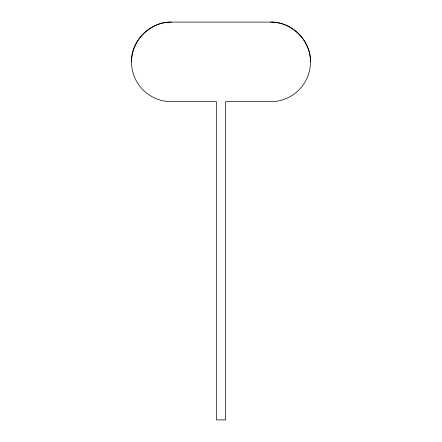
<?xml version="1.0" encoding="UTF-8"?>
<svg xmlns="http://www.w3.org/2000/svg" width="442" height="442" viewBox="0 0 442 442"><rect width="100%" height="100%" fill="white"/><g stroke="black" fill="none" stroke-linecap="round" stroke-linejoin="round"><path stroke-width="0.66" d="M131.495 61.88C131.047 40.62 150.015 21.652 171.275 22.1L270.725 22.1C291.985 21.652 310.953 40.62 310.505 61.88A39.78 39.78 0 0 1 270.725 101.66L225.575 101.66L225.575 419.9L216.425 419.9L216.425 101.66L171.275 101.66A39.78 39.78 0 0 1 131.495 61.88C131.362 40.592 149.987 21.967 171.275 22.1M270.725 22.1C292.013 21.967 310.638 40.592 310.505 61.88"/></g></svg>
